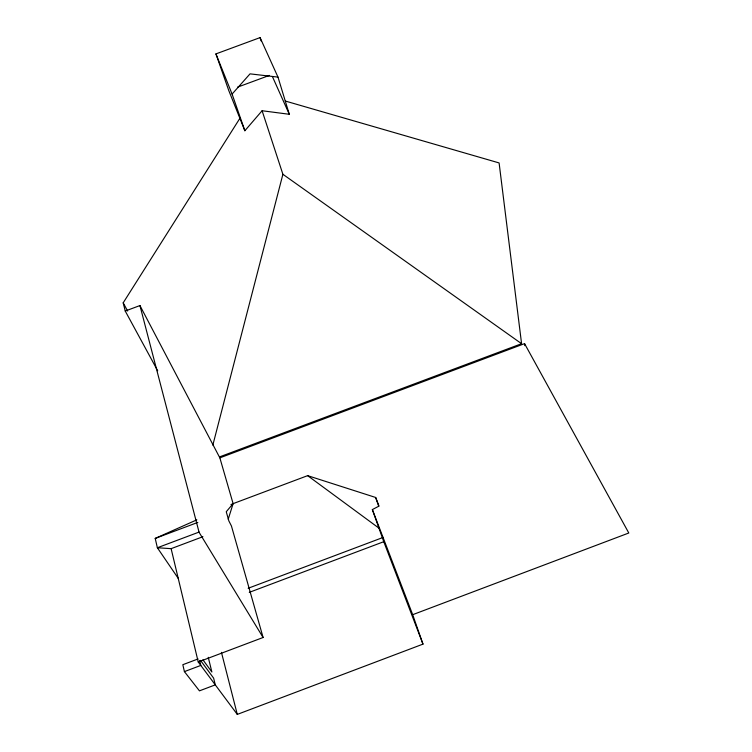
<?xml version="1.0" encoding="UTF-8"?>
<svg xmlns="http://www.w3.org/2000/svg" width="752" height="752" viewBox="0 0 752 752"><rect width="100%" height="100%" fill="white"/><g stroke="black" fill="none" stroke-linecap="round" stroke-linejoin="round"><path stroke-width="1.13" d="M212.844 445.099L282.893 174.276L262.1 110.741L289.304 114.285L277.986 77.108L260.079 37.6L215.937 53.9L228.73 90.428L244.861 130.745L262.1 110.741M228.213 519.228L233.111 503.643L219.857 457.855L139.938 305.556L125.236 311.037L123.196 302.83L240.302 117.669M198.237 661.986L237.284 714.4L422.981 644.126L383.755 541.703L372.362 509.574L379.027 506.096L375.671 497.476L307.643 475.649L233.111 503.643L226.249 511.736L228.843 520.892L231.437 525.986L263.097 637.499L198.237 661.986L171.118 548.659L157.365 547.747L155.213 538.413L196.827 519.839M244.861 130.745L232.086 94.085L250.031 73.856L277.986 77.108M230.977 504.592L233.111 503.643M422.981 644.126L412.688 614.685L628.804 532.999L524.567 343.645L219.857 457.855M199.148 532.049L157.365 547.747L178.431 578.655M171.118 548.659L202.918 536.702M248.151 588.28L383.219 537.389M249.279 592.369L383.755 541.703M198.058 658.949L182.83 664.702L184.409 671.611L199.449 690.853L215.288 684.865L213.624 678.135L200.521 660.406M184.409 671.611L200.803 665.426L199.618 660.51M219.716 456.84L521.578 343.702L499.102 162.93L285.262 101.022M155.213 538.413L197.832 522.405M237.51 87.176L269.329 75.416M282.893 174.276L521.578 343.702M307.643 475.649L379.281 528.383M202.899 659.767L211.876 672.006L208.257 657.314M263.097 637.499L199.092 532.322L139.938 305.556M125.236 311.037L157.704 370.783M123.196 302.83L127.643 311.046M272.459 76.685L289.304 114.285M215.937 53.9L232.086 94.085M372.362 509.574L412.688 614.685M375.671 497.476L378.651 506.124M260.079 37.6L261.123 40.965M221.436 652.341L237.284 714.4M524.567 343.645L524.811 345.666"/></g></svg>
